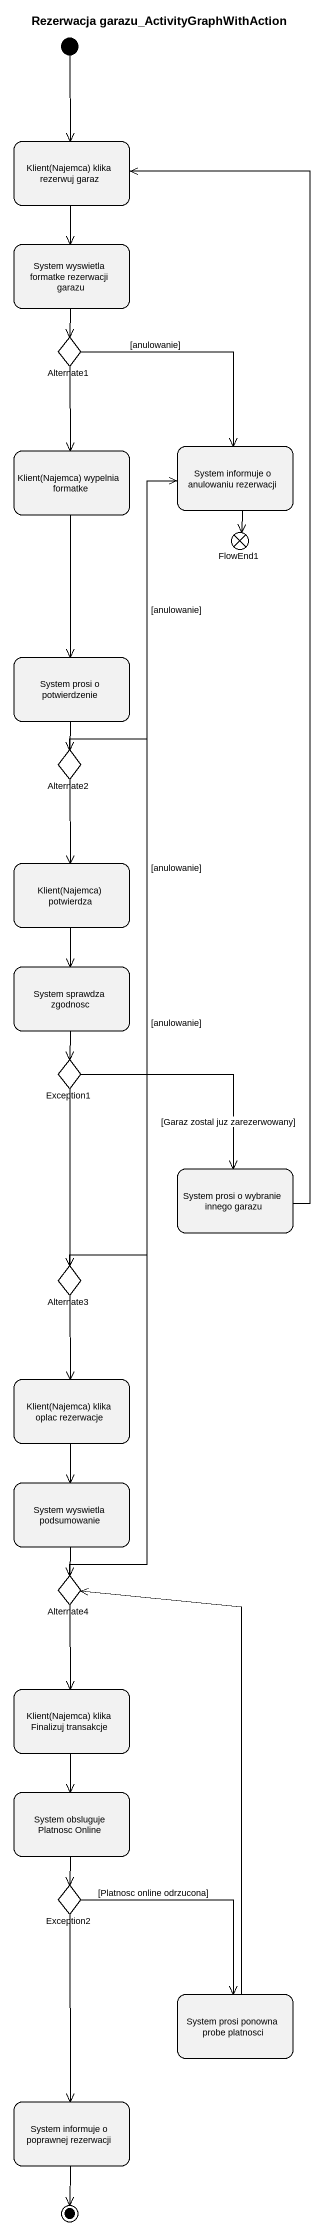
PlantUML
@startuml
title Rezerwacja garazu_ActivityGraphWithAction
hide empty description
state "Klient(Najemca) klika rezerwuj garaz" as Klient_Najemca_klika
state "System wyswietla formatke rezerwacji garazu" as System_wyswietla_formatke
state Alternate1 <<choice>>
state "Klient(Najemca) wypelnia formatke" as Klient_Najemca_wypelnia
state "System informuje o anulowaniu rezerwacji" as System_informuje_o
state FlowEnd1 <<end>>
state "System prosi o potwierdzenie" as System_prosi_o_potwierdzenie
state Alternate2 <<choice>>
state "Klient(Najemca) potwierdza" as Klient_Najemca_potwierdza
state "System sprawdza zgodnosc" as System_sprawdza_zgodnosc
state Exception1 <<choice>>
state "System prosi o wybranie innego garazu" as System_prosi_o_wybranie
state Alternate3 <<choice>>
state "Klient(Najemca) klika oplac rezerwacje" as Klient_Najemca_klika_oplac
state "System wyswietla podsumowanie" as System_wyswietla
state Alternate4 <<choice>>
state "Klient(Najemca) klika Finalizuj transakcje" as Klient_Najemca_klika_2
state "System obsluguje Platnosc Online" as System_obsluguje_Platnosc
state Exception2 <<choice>>
state "System prosi ponowna probe platnosci" as System_prosi_ponowna_probe
state "System informuje o poprawnej rezerwacji" as System_informuje_o_2
[*] --> Klient_Najemca_klika
Klient_Najemca_klika --> System_wyswietla_formatke
System_wyswietla_formatke --> Alternate1
Alternate1 --> Klient_Najemca_wypelnia
Alternate1 --> System_informuje_o : [anulowanie]
Klient_Najemca_wypelnia --> System_prosi_o_potwierdzenie
System_informuje_o --> FlowEnd1
System_prosi_o_potwierdzenie --> Alternate2
Alternate2 -up-> System_informuje_o : [anulowanie]
Alternate2 --> Klient_Najemca_potwierdza
Klient_Najemca_potwierdza --> System_sprawdza_zgodnosc
System_sprawdza_zgodnosc --> Exception1
Exception1 --> System_prosi_o_wybranie : [Garaz zostal juz zarezerwowany]
Exception1 --> Alternate3
System_prosi_o_wybranie -up-> Klient_Najemca_klika
Alternate3 -up-> System_informuje_o : [anulowanie]
Alternate3 --> Klient_Najemca_klika_oplac
Klient_Najemca_klika_oplac --> System_wyswietla
System_wyswietla --> Alternate4
Alternate4 -up-> System_informuje_o : [anulowanie]
Alternate4 --> Klient_Najemca_klika_2
Klient_Najemca_klika_2 --> System_obsluguje_Platnosc
System_obsluguje_Platnosc --> Exception2
Exception2 --> System_prosi_ponowna_probe : [Platnosc online odrzucona]
Exception2 --> System_informuje_o_2
System_prosi_ponowna_probe -up-> Alternate4
System_informuje_o_2 --> [*]
@enduml
